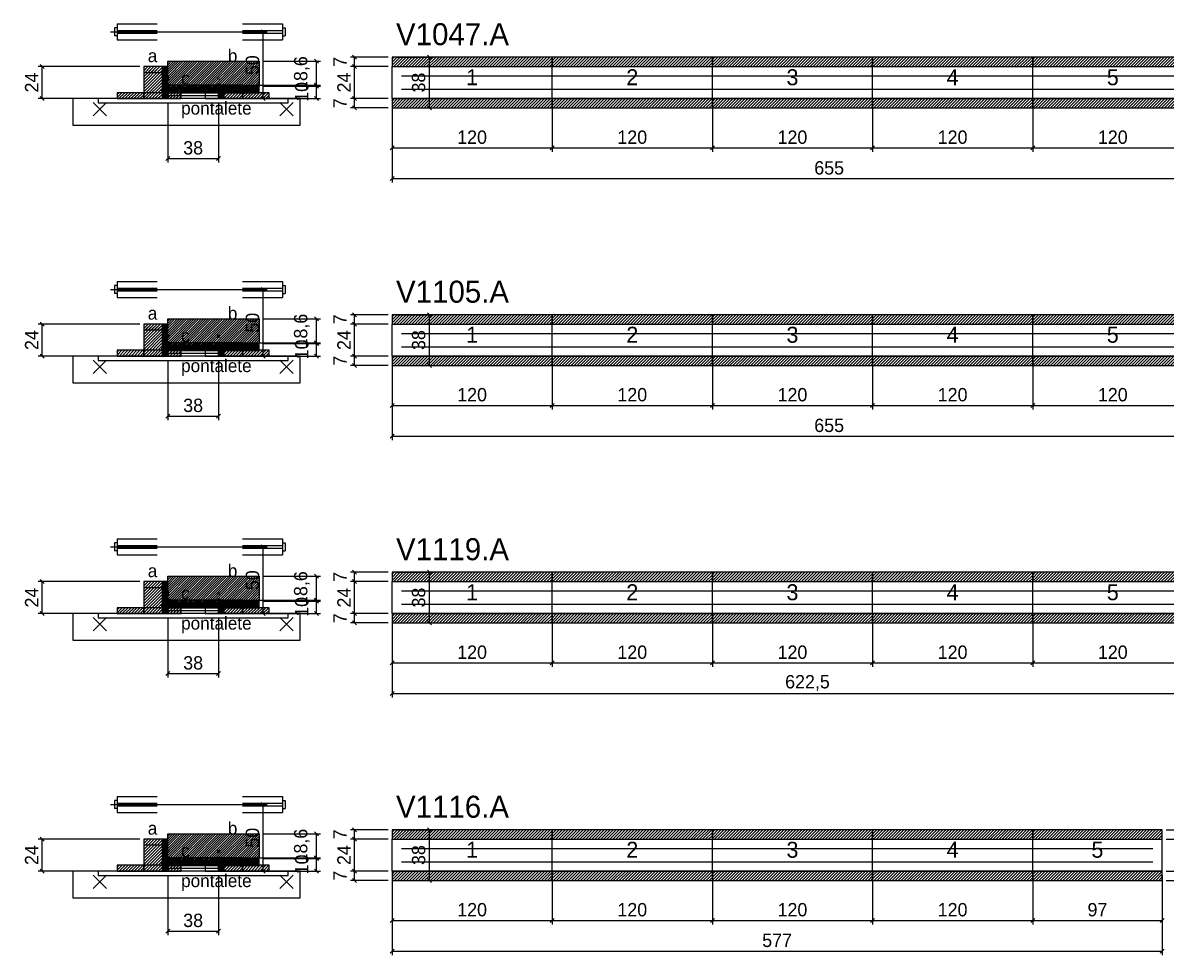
# Model space of a CAD drawing. Extents: x -10500 to 3070, y -11667 to 1250.
# Drawn here: x -69 to 788, y -7614 to -6915 of the extents above; entities that cross this region are included whole.
import ezdxf
from ezdxf.enums import TextEntityAlignment as Align

# ---------------------------------------------------------------- set-up
doc = ezdxf.new("R2010")
doc.units = 0
for name, color, linetype in [('5', 5, 'Continuous'), ('barrote', 126, 'Continuous'), ('CONCRETO', 251, 'Continuous'), ('COTA', 241, 'Continuous'), ('detalhes', 7, 'Continuous'), ('ESTRUTURACAO', 7, 'Continuous'), ('Hachura', 251, 'Continuous'), ('Madeira', 126, 'Continuous'), ('NOMENCLATURA', 7, 'Continuous'), ('Painéis', 200, 'Continuous'), ('presilha', 224, 'Continuous'), ('SARR_2.2x7', 40, 'Continuous'), ('SCO-___-LAJ', 224, 'Continuous'), ('TENSOR', 224, 'Continuous')]:
    doc.layers.add(name, color=color, linetype=linetype)
doc.dimstyles.new('PAINEL', dxfattribs={"dimtxt": 10, "dimasz": 3, "dimexe": 3, "dimexo": 3, "dimgap": 3, "dimtad": 1, "dimblk": 'OBLIQUE', "dimblk1": 'OBLIQUE', "dimcen": 2.5, "dimclrd": 4, "dimclre": 4, "dimclrt": 240, "dimazin": 3, "dimtfac": 1, "dimtmove": 0, "dimatfit": 3})

# ---------------------------------------------------------------- blocks, each defined once
blk = doc.blocks.new('PAR_ESQ')
for p, q in [((-1, -1), (1, 1)), ((-1, 1), (1, -1))]:
    blk.add_line(p, q)
blk = doc.blocks.new('PAR_FUNDO_ESQ')
for p, q in [((-1, -1), (1, 1)), ((-1, 1), (1, -1))]:
    blk.add_line(p, q)
blk = doc.blocks.new('PAR_FUNDO_DIR')
for p, q in [((-1, -1), (1, 1)), ((-1, 1), (1, -1))]:
    blk.add_line(p, q)
blk = doc.blocks.new('par_int_esq')
for p, q in [((-1, -1), (1, 1)), ((-1, 1), (1, -1))]:
    blk.add_line(p, q)
blk = doc.blocks.new('par_int_dir')
for p, q in [((-1, -1), (1, 1)), ((-1, 1), (1, -1))]:
    blk.add_line(p, q)
blk = doc.blocks.new('_OBLIQUE')
at = {"color": 0, "linetype": 'BYBLOCK'}
blk.add_line((-0.5, -0.5), (0.5, 0.5), dxfattribs=at)

msp = doc.modelspace()

# ---------------------------------------------------------------- hatches: boundary and pattern name
at = {"layer": 'COTA'}
h = msp.add_hatch(dxfattribs=at)
h.set_pattern_fill('ANSI31', scale=0.4)
h.paths.add_polyline_path([(40, -6964), (40, -6944), (108.5, -6944), (108.5, -6962.6), (78, -6962.6), (78, -6964)])
h = msp.add_hatch(dxfattribs=at)
h.set_pattern_fill('ANSI31', scale=0.5)
h.paths.add_polyline_path([(208, -6948), (328, -6948), (328, -6941), (208, -6941)])
h = msp.add_hatch(dxfattribs=at)
h.set_pattern_fill('ANSI31', scale=0.5)
h.paths.add_polyline_path([(328, -6948), (448, -6948), (448, -6941), (328, -6941)])
h = msp.add_hatch(dxfattribs=at)
h.set_pattern_fill('ANSI31', scale=0.5)
h.paths.add_polyline_path([(448, -6948), (568, -6948), (568, -6941), (448, -6941)])
h = msp.add_hatch(dxfattribs=at)
h.set_pattern_fill('ANSI31', scale=0.5)
h.paths.add_polyline_path([(568, -6948), (688, -6948), (688, -6941), (568, -6941)])
h = msp.add_hatch(dxfattribs=at)
h.set_pattern_fill('ANSI31', scale=0.5)
h.paths.add_polyline_path([(688, -6948), (808, -6948), (808, -6941), (688, -6941)])
h = msp.add_hatch(dxfattribs=at)
h.set_pattern_fill('ANSI31', scale=0.5)
h.paths.add_polyline_path([(208, -6979), (328, -6979), (328, -6972), (208, -6972)])
h = msp.add_hatch(dxfattribs=at)
h.set_pattern_fill('ANSI31', scale=0.5)
h.paths.add_polyline_path([(328, -6979), (448, -6979), (448, -6972), (328, -6972)])
h = msp.add_hatch(dxfattribs=at)
h.set_pattern_fill('ANSI31', scale=0.5)
h.paths.add_polyline_path([(448, -6979), (568, -6979), (568, -6972), (448, -6972)])
h = msp.add_hatch(dxfattribs=at)
h.set_pattern_fill('ANSI31', scale=0.5)
h.paths.add_polyline_path([(568, -6979), (688, -6979), (688, -6972), (568, -6972)])
h = msp.add_hatch(dxfattribs=at)
h.set_pattern_fill('ANSI31', scale=0.5)
h.paths.add_polyline_path([(688, -6979), (808, -6979), (808, -6972), (688, -6972)])
h = msp.add_hatch(dxfattribs=at)
h.set_pattern_fill('ANSI31', scale=0.5)
h.paths.add_polyline_path([(208, -7141), (328, -7141), (328, -7134), (208, -7134)])
h = msp.add_hatch(dxfattribs=at)
h.set_pattern_fill('ANSI31', scale=0.5)
h.paths.add_polyline_path([(328, -7141), (448, -7141), (448, -7134), (328, -7134)])
h = msp.add_hatch(dxfattribs=at)
h.set_pattern_fill('ANSI31', scale=0.5)
h.paths.add_polyline_path([(448, -7141), (568, -7141), (568, -7134), (448, -7134)])
h = msp.add_hatch(dxfattribs=at)
h.set_pattern_fill('ANSI31', scale=0.5)
h.paths.add_polyline_path([(568, -7141), (688, -7141), (688, -7134), (568, -7134)])
h = msp.add_hatch(dxfattribs=at)
h.set_pattern_fill('ANSI31', scale=0.5)
h.paths.add_polyline_path([(688, -7141), (808, -7141), (808, -7134), (688, -7134)])
h = msp.add_hatch(dxfattribs=at)
h.set_pattern_fill('ANSI31', scale=0.4)
h.paths.add_polyline_path([(40, -7157), (40, -7137), (108.5, -7137), (108.5, -7155.6), (78, -7155.6), (78, -7157)])
h = msp.add_hatch(dxfattribs=at)
h.set_pattern_fill('ANSI31', scale=0.5)
h.paths.add_polyline_path([(208, -7172), (328, -7172), (328, -7165), (208, -7165)])
h = msp.add_hatch(dxfattribs=at)
h.set_pattern_fill('ANSI31', scale=0.5)
h.paths.add_polyline_path([(328, -7172), (448, -7172), (448, -7165), (328, -7165)])
h = msp.add_hatch(dxfattribs=at)
h.set_pattern_fill('ANSI31', scale=0.5)
h.paths.add_polyline_path([(448, -7172), (568, -7172), (568, -7165), (448, -7165)])
h = msp.add_hatch(dxfattribs=at)
h.set_pattern_fill('ANSI31', scale=0.5)
h.paths.add_polyline_path([(568, -7172), (688, -7172), (688, -7165), (568, -7165)])
h = msp.add_hatch(dxfattribs=at)
h.set_pattern_fill('ANSI31', scale=0.5)
h.paths.add_polyline_path([(688, -7172), (808, -7172), (808, -7165), (688, -7165)])
h = msp.add_hatch(dxfattribs=at)
h.set_pattern_fill('ANSI31', scale=0.4)
h.paths.add_polyline_path([(40, -7350), (40, -7330), (108.5, -7330), (108.5, -7348.6), (78, -7348.6), (78, -7350)])
h = msp.add_hatch(dxfattribs=at)
h.set_pattern_fill('ANSI31', scale=0.5)
h.paths.add_polyline_path([(208, -7334), (328, -7334), (328, -7327), (208, -7327)])
h = msp.add_hatch(dxfattribs=at)
h.set_pattern_fill('ANSI31', scale=0.5)
h.paths.add_polyline_path([(328, -7334), (448, -7334), (448, -7327), (328, -7327)])
h = msp.add_hatch(dxfattribs=at)
h.set_pattern_fill('ANSI31', scale=0.5)
h.paths.add_polyline_path([(448, -7334), (568, -7334), (568, -7327), (448, -7327)])
h = msp.add_hatch(dxfattribs=at)
h.set_pattern_fill('ANSI31', scale=0.5)
h.paths.add_polyline_path([(568, -7334), (688, -7334), (688, -7327), (568, -7327)])
h = msp.add_hatch(dxfattribs=at)
h.set_pattern_fill('ANSI31', scale=0.5)
h.paths.add_polyline_path([(688, -7334), (808, -7334), (808, -7327), (688, -7327)])
h = msp.add_hatch(dxfattribs=at)
h.set_pattern_fill('ANSI31', scale=0.5)
h.paths.add_polyline_path([(208, -7365), (328, -7365), (328, -7358), (208, -7358)])
h = msp.add_hatch(dxfattribs=at)
h.set_pattern_fill('ANSI31', scale=0.5)
h.paths.add_polyline_path([(328, -7365), (448, -7365), (448, -7358), (328, -7358)])
h = msp.add_hatch(dxfattribs=at)
h.set_pattern_fill('ANSI31', scale=0.5)
h.paths.add_polyline_path([(448, -7365), (568, -7365), (568, -7358), (448, -7358)])
h = msp.add_hatch(dxfattribs=at)
h.set_pattern_fill('ANSI31', scale=0.5)
h.paths.add_polyline_path([(568, -7365), (688, -7365), (688, -7358), (568, -7358)])
h = msp.add_hatch(dxfattribs=at)
h.set_pattern_fill('ANSI31', scale=0.5)
h.paths.add_polyline_path([(688, -7365), (808, -7365), (808, -7358), (688, -7358)])
h = msp.add_hatch(dxfattribs=at)
h.set_pattern_fill('ANSI31', scale=0.5)
h.paths.add_polyline_path([(208, -7527), (328, -7527), (328, -7520), (208, -7520)])
h = msp.add_hatch(dxfattribs=at)
h.set_pattern_fill('ANSI31', scale=0.5)
h.paths.add_polyline_path([(328, -7527), (448, -7527), (448, -7520), (328, -7520)])
h = msp.add_hatch(dxfattribs=at)
h.set_pattern_fill('ANSI31', scale=0.5)
h.paths.add_polyline_path([(448, -7527), (568, -7527), (568, -7520), (448, -7520)])
h = msp.add_hatch(dxfattribs=at)
h.set_pattern_fill('ANSI31', scale=0.5)
h.paths.add_polyline_path([(568, -7527), (688, -7527), (688, -7520), (568, -7520)])
h = msp.add_hatch(dxfattribs=at)
h.set_pattern_fill('ANSI31', scale=0.5)
h.paths.add_polyline_path([(688, -7527), (785, -7527), (785, -7520), (688, -7520)])
h = msp.add_hatch(dxfattribs=at)
h.set_pattern_fill('ANSI31', scale=0.4)
h.paths.add_polyline_path([(40, -7543), (40, -7523), (108.5, -7523), (108.5, -7541.6), (78, -7541.6), (78, -7543)])
h = msp.add_hatch(dxfattribs=at)
h.set_pattern_fill('ANSI31', scale=0.5)
h.paths.add_polyline_path([(208, -7558), (328, -7558), (328, -7551), (208, -7551)])
h = msp.add_hatch(dxfattribs=at)
h.set_pattern_fill('ANSI31', scale=0.5)
h.paths.add_polyline_path([(328, -7558), (448, -7558), (448, -7551), (328, -7551)])
h = msp.add_hatch(dxfattribs=at)
h.set_pattern_fill('ANSI31', scale=0.5)
h.paths.add_polyline_path([(448, -7558), (568, -7558), (568, -7551), (448, -7551)])
h = msp.add_hatch(dxfattribs=at)
h.set_pattern_fill('ANSI31', scale=0.5)
h.paths.add_polyline_path([(568, -7558), (688, -7558), (688, -7551), (568, -7551)])
h = msp.add_hatch(dxfattribs=at)
h.set_pattern_fill('ANSI31', scale=0.5)
h.paths.add_polyline_path([(688, -7558), (785, -7558), (785, -7551), (688, -7551)])
at = {"layer": 'Hachura'}
h = msp.add_hatch(dxfattribs=at)
h.set_pattern_fill('ANSI31', scale=0.5)
h.paths.add_polyline_path([(22, -6972), (36, -6972), (36, -6948), (22, -6948)])
h = msp.add_hatch(dxfattribs=at)
h.set_pattern_fill('ANSI31', scale=0.5)
h.paths.add_polyline_path([(22, -6952.4), (36, -6952.4), (36, -6948), (22, -6948)])
h = msp.add_hatch(dxfattribs=at)
h.set_pattern_fill('SOLID')
h.paths.add_polyline_path([(36, -6972), (40, -6972), (40, -6948), (36, -6948)])
h = msp.add_hatch(dxfattribs=at)
h.set_pattern_fill('SOLID')
h.paths.add_polyline_path([(78, -6972), (82, -6972), (82, -6962), (78, -6962)])
h = msp.add_hatch(dxfattribs=at)
h.set_pattern_fill('SOLID')
h.paths.add_polyline_path([(78, -6962), (108.5, -6962), (108.5, -6968), (78, -6968)])
h = msp.add_hatch(dxfattribs=at)
h.set_pattern_fill('ANSI31', scale=0.5)
h.paths.add_polyline_path([(82, -6972), (96, -6972), (96, -6962), (82, -6962)])
h = msp.add_hatch(dxfattribs=at)
h.set_pattern_fill('ANSI31', scale=0.5)
h.paths.add_polyline_path([(82, -6966.4), (96, -6966.4), (96, -6962), (82, -6962)])
h = msp.add_hatch(dxfattribs=at)
h.set_pattern_fill('ANSI31', scale=0.5)
h.paths.add_polyline_path([(2, -6972), (22, -6972), (22, -6967.6), (2, -6967.6)])
h = msp.add_hatch(dxfattribs=at)
h.set_pattern_fill('SOLID')
h.paths.add_polyline_path([(40, -6967.6), (78, -6967.6), (78, -6964), (40, -6964)])
h = msp.add_hatch(dxfattribs=at)
h.set_pattern_fill('ANSI31', scale=0.5)
h.paths.add_polyline_path([(40, -6972), (50, -6972), (50, -6967.6), (40, -6967.6)])
h = msp.add_hatch(dxfattribs=at)
h.set_pattern_fill('ANSI31', scale=0.5)
h.paths.add_polyline_path([(96, -6972), (116, -6972), (116, -6967.6), (96, -6967.6)])
h = msp.add_hatch(dxfattribs=at)
h.set_pattern_fill('ANSI31', scale=0.5)
h.paths.add_polyline_path([(22, -7165), (36, -7165), (36, -7141), (22, -7141)])
h = msp.add_hatch(dxfattribs=at)
h.set_pattern_fill('ANSI31', scale=0.5)
h.paths.add_polyline_path([(22, -7145.4), (36, -7145.4), (36, -7141), (22, -7141)])
h = msp.add_hatch(dxfattribs=at)
h.set_pattern_fill('SOLID')
h.paths.add_polyline_path([(36, -7165), (40, -7165), (40, -7141), (36, -7141)])
h = msp.add_hatch(dxfattribs=at)
h.set_pattern_fill('SOLID')
h.paths.add_polyline_path([(40, -7160.6), (78, -7160.6), (78, -7157), (40, -7157)])
h = msp.add_hatch(dxfattribs=at)
h.set_pattern_fill('SOLID')
h.paths.add_polyline_path([(78, -7165), (82, -7165), (82, -7155), (78, -7155)])
h = msp.add_hatch(dxfattribs=at)
h.set_pattern_fill('SOLID')
h.paths.add_polyline_path([(78, -7155), (108.5, -7155), (108.5, -7161), (78, -7161)])
h = msp.add_hatch(dxfattribs=at)
h.set_pattern_fill('ANSI31', scale=0.5)
h.paths.add_polyline_path([(82, -7165), (96, -7165), (96, -7155), (82, -7155)])
h = msp.add_hatch(dxfattribs=at)
h.set_pattern_fill('ANSI31', scale=0.5)
h.paths.add_polyline_path([(82, -7159.4), (96, -7159.4), (96, -7155), (82, -7155)])
h = msp.add_hatch(dxfattribs=at)
h.set_pattern_fill('ANSI31', scale=0.5)
h.paths.add_polyline_path([(2, -7165), (22, -7165), (22, -7160.6), (2, -7160.6)])
h = msp.add_hatch(dxfattribs=at)
h.set_pattern_fill('ANSI31', scale=0.5)
h.paths.add_polyline_path([(40, -7165), (50, -7165), (50, -7160.6), (40, -7160.6)])
h = msp.add_hatch(dxfattribs=at)
h.set_pattern_fill('ANSI31', scale=0.5)
h.paths.add_polyline_path([(96, -7165), (116, -7165), (116, -7160.6), (96, -7160.6)])
h = msp.add_hatch(dxfattribs=at)
h.set_pattern_fill('ANSI31', scale=0.5)
h.paths.add_polyline_path([(22, -7358), (36, -7358), (36, -7334), (22, -7334)])
h = msp.add_hatch(dxfattribs=at)
h.set_pattern_fill('ANSI31', scale=0.5)
h.paths.add_polyline_path([(22, -7338.4), (36, -7338.4), (36, -7334), (22, -7334)])
h = msp.add_hatch(dxfattribs=at)
h.set_pattern_fill('SOLID')
h.paths.add_polyline_path([(36, -7358), (40, -7358), (40, -7334), (36, -7334)])
h = msp.add_hatch(dxfattribs=at)
h.set_pattern_fill('SOLID')
h.paths.add_polyline_path([(78, -7358), (82, -7358), (82, -7348), (78, -7348)])
h = msp.add_hatch(dxfattribs=at)
h.set_pattern_fill('SOLID')
h.paths.add_polyline_path([(78, -7348), (108.5, -7348), (108.5, -7354), (78, -7354)])
h = msp.add_hatch(dxfattribs=at)
h.set_pattern_fill('ANSI31', scale=0.5)
h.paths.add_polyline_path([(82, -7358), (96, -7358), (96, -7348), (82, -7348)])
h = msp.add_hatch(dxfattribs=at)
h.set_pattern_fill('ANSI31', scale=0.5)
h.paths.add_polyline_path([(82, -7352.4), (96, -7352.4), (96, -7348), (82, -7348)])
h = msp.add_hatch(dxfattribs=at)
h.set_pattern_fill('ANSI31', scale=0.5)
h.paths.add_polyline_path([(2, -7358), (22, -7358), (22, -7353.6), (2, -7353.6)])
h = msp.add_hatch(dxfattribs=at)
h.set_pattern_fill('SOLID')
h.paths.add_polyline_path([(40, -7353.6), (78, -7353.6), (78, -7350), (40, -7350)])
h = msp.add_hatch(dxfattribs=at)
h.set_pattern_fill('ANSI31', scale=0.5)
h.paths.add_polyline_path([(40, -7358), (50, -7358), (50, -7353.6), (40, -7353.6)])
h = msp.add_hatch(dxfattribs=at)
h.set_pattern_fill('ANSI31', scale=0.5)
h.paths.add_polyline_path([(96, -7358), (116, -7358), (116, -7353.6), (96, -7353.6)])
h = msp.add_hatch(dxfattribs=at)
h.set_pattern_fill('ANSI31', scale=0.5)
h.paths.add_polyline_path([(22, -7551), (36, -7551), (36, -7527), (22, -7527)])
h = msp.add_hatch(dxfattribs=at)
h.set_pattern_fill('ANSI31', scale=0.5)
h.paths.add_polyline_path([(22, -7531.4), (36, -7531.4), (36, -7527), (22, -7527)])
h = msp.add_hatch(dxfattribs=at)
h.set_pattern_fill('SOLID')
h.paths.add_polyline_path([(36, -7551), (40, -7551), (40, -7527), (36, -7527)])
h = msp.add_hatch(dxfattribs=at)
h.set_pattern_fill('SOLID')
h.paths.add_polyline_path([(40, -7546.6), (78, -7546.6), (78, -7543), (40, -7543)])
h = msp.add_hatch(dxfattribs=at)
h.set_pattern_fill('SOLID')
h.paths.add_polyline_path([(78, -7551), (82, -7551), (82, -7541), (78, -7541)])
h = msp.add_hatch(dxfattribs=at)
h.set_pattern_fill('SOLID')
h.paths.add_polyline_path([(78, -7541), (108.5, -7541), (108.5, -7547), (78, -7547)])
h = msp.add_hatch(dxfattribs=at)
h.set_pattern_fill('ANSI31', scale=0.5)
h.paths.add_polyline_path([(82, -7551), (96, -7551), (96, -7541), (82, -7541)])
h = msp.add_hatch(dxfattribs=at)
h.set_pattern_fill('ANSI31', scale=0.5)
h.paths.add_polyline_path([(82, -7545.4), (96, -7545.4), (96, -7541), (82, -7541)])
h = msp.add_hatch(dxfattribs=at)
h.set_pattern_fill('ANSI31', scale=0.5)
h.paths.add_polyline_path([(2, -7551), (22, -7551), (22, -7546.6), (2, -7546.6)])
h = msp.add_hatch(dxfattribs=at)
h.set_pattern_fill('ANSI31', scale=0.5)
h.paths.add_polyline_path([(40, -7551), (50, -7551), (50, -7546.6), (40, -7546.6)])
h = msp.add_hatch(dxfattribs=at)
h.set_pattern_fill('ANSI31', scale=0.5)
h.paths.add_polyline_path([(96, -7551), (116, -7551), (116, -7546.6), (96, -7546.6)])
at = {"layer": 'HACHURACONCRETO'}
h = msp.add_hatch(dxfattribs=at)
h.set_pattern_fill('ANSI31', scale=0.3)
h.paths.add_polyline_path([(40, -6967.6), (78, -6967.6), (78, -6962), (40, -6962)])
h = msp.add_hatch(dxfattribs=at)
h.set_pattern_fill('ANSI31', scale=0.3)
h.paths.add_polyline_path([(40, -7160.6), (78, -7160.6), (78, -7155), (40, -7155)])
h = msp.add_hatch(dxfattribs=at)
h.set_pattern_fill('ANSI31', scale=0.3)
h.paths.add_polyline_path([(40, -7353.6), (78, -7353.6), (78, -7348), (40, -7348)])
h = msp.add_hatch(dxfattribs=at)
h.set_pattern_fill('ANSI31', scale=0.3)
h.paths.add_polyline_path([(40, -7546.6), (78, -7546.6), (78, -7541), (40, -7541)])

# ---------------------------------------------------------------- linework, layer by layer
for p, q in [((0, -6919), (0, -6925)), ((2, -6919), (0, -6919)), ((2, -6916), (32, -6916)), ((2, -6916), (2, -6928)), ((96, -6916), (126, -6916)), ((126, -6916), (126, -6928)), ((126, -6919), (128, -6919)), ((128, -6919), (128, -6925)), ((2, -6925), (0, -6925)), ((2, -6921), (32, -6921)), ((2, -6923), (32, -6923)), ((2, -6928), (32, -6928)), ((96, -6921), (126, -6921)), ((96, -6923), (126, -6923)), ((96, -6928), (126, -6928)), ((126, -6925), (128, -6925)), ((2, -7109), (32, -7109)), ((2, -7109), (2, -7121)), ((96, -7109), (126, -7109)), ((126, -7109), (126, -7121)), ((0, -7112), (0, -7118)), ((2, -7112), (0, -7112)), ((2, -7114), (32, -7114)), ((2, -7116), (32, -7116)), ((96, -7114), (126, -7114)), ((96, -7116), (126, -7116)), ((126, -7112), (128, -7112)), ((128, -7112), (128, -7118)), ((2, -7118), (0, -7118)), ((2, -7121), (32, -7121)), ((96, -7121), (126, -7121)), ((126, -7118), (128, -7118)), ((0, -7305), (0, -7311)), ((2, -7305), (0, -7305)), ((2, -7302), (32, -7302)), ((2, -7302), (2, -7314)), ((96, -7302), (126, -7302)), ((126, -7302), (126, -7314)), ((126, -7305), (128, -7305)), ((128, -7305), (128, -7311)), ((2, -7311), (0, -7311)), ((2, -7307), (32, -7307)), ((2, -7309), (32, -7309)), ((2, -7314), (32, -7314)), ((96, -7307), (126, -7307)), ((96, -7309), (126, -7309)), ((96, -7314), (126, -7314)), ((126, -7311), (128, -7311)), ((0, -7498), (0, -7504)), ((2, -7498), (0, -7498)), ((2, -7495), (32, -7495)), ((2, -7495), (2, -7507)), ((2, -7500), (32, -7500)), ((2, -7502), (32, -7502)), ((96, -7495), (126, -7495)), ((96, -7500), (126, -7500)), ((96, -7502), (126, -7502)), ((126, -7495), (126, -7507)), ((126, -7498), (128, -7498)), ((128, -7498), (128, -7504)), ((2, -7504), (0, -7504)), ((2, -7507), (32, -7507)), ((96, -7507), (126, -7507)), ((126, -7504), (128, -7504))]:
    msp.add_line(p, q)
at = {"layer": 'BARRA_ANCORAGEM'}
for p, q in [((40, -6964.3), (78, -6964.3)), ((40, -6966.3), (40, -6964.3)), ((40, -6966.3), (78, -6966.3)), ((40, -6967.7), (78, -6967.7)), ((40, -6969.7), (40, -6967.7)), ((40, -6969.7), (78, -6969.7)), ((78, -6966.3), (78, -6964.3)), ((78, -6969.7), (78, -6967.7)), ((40, -7157.3), (78, -7157.3)), ((40, -7159.3), (40, -7157.3)), ((40, -7159.3), (78, -7159.3)), ((78, -7159.3), (78, -7157.3)), ((40, -7160.7), (78, -7160.7)), ((40, -7162.7), (40, -7160.7)), ((40, -7162.7), (78, -7162.7)), ((78, -7162.7), (78, -7160.7)), ((40, -7350.3), (78, -7350.3)), ((40, -7352.3), (40, -7350.3)), ((40, -7352.3), (78, -7352.3)), ((40, -7353.7), (78, -7353.7)), ((40, -7355.7), (40, -7353.7)), ((40, -7355.7), (78, -7355.7)), ((78, -7352.3), (78, -7350.3)), ((78, -7355.7), (78, -7353.7)), ((40, -7543.3), (78, -7543.3)), ((40, -7545.3), (40, -7543.3)), ((40, -7545.3), (78, -7545.3)), ((78, -7545.3), (78, -7543.3)), ((40, -7546.7), (78, -7546.7)), ((40, -7548.7), (40, -7546.7)), ((40, -7548.7), (78, -7548.7)), ((78, -7548.7), (78, -7546.7))]:
    msp.add_line(p, q, dxfattribs=at)
at = {"layer": 'barrote'}
for points in [[(-31.25, -6992), (139.25, -6992), (139.25, -6972), (-31.25, -6972)], [(-31.25, -7185), (139.25, -7185), (139.25, -7165), (-31.25, -7165)], [(-31.25, -7378), (139.25, -7378), (139.25, -7358), (-31.25, -7358)], [(-31.25, -7571), (139.25, -7571), (139.25, -7551), (-31.25, -7551)]]:
    msp.add_lwpolyline(points, close=True, dxfattribs=at)
at = {"layer": 'CONCRETO'}
for points in [[(40, -6964), (40, -6944), (108.5, -6944), (108.5, -6962.6), (78, -6962.6), (78, -6964)], [(40, -7157), (40, -7137), (108.5, -7137), (108.5, -7155.6), (78, -7155.6), (78, -7157)], [(40, -7350), (40, -7330), (108.5, -7330), (108.5, -7348.6), (78, -7348.6), (78, -7350)], [(40, -7543), (40, -7523), (108.5, -7523), (108.5, -7541.6), (78, -7541.6), (78, -7543)]]:
    msp.add_lwpolyline(points, close=True, dxfattribs=at)
at = {"layer": 'HACHURACONCRETO'}
for points in [[(40, -6967.6), (78, -6967.6), (78, -6962), (40, -6962)], [(40, -7160.6), (78, -7160.6), (78, -7155), (40, -7155)], [(40, -7353.6), (78, -7353.6), (78, -7348), (40, -7348)], [(40, -7546.6), (78, -7546.6), (78, -7541), (40, -7541)]]:
    msp.add_lwpolyline(points, close=True, dxfattribs=at)
at = {"layer": 'Madeira'}
for points in [[(22, -6972), (36, -6972), (36, -6948), (22, -6948)], [(22, -6952.4), (36, -6952.4), (36, -6948), (22, -6948)], [(82, -6972), (96, -6972), (96, -6962), (82, -6962)], [(82, -6966.4), (96, -6966.4), (96, -6962), (82, -6962)], [(2, -6972), (22, -6972), (22, -6967.6), (2, -6967.6)], [(22, -6972), (36, -6972), (36, -6967.6), (22, -6967.6)], [(40, -6972), (50, -6972), (50, -6967.6), (40, -6967.6)], [(68, -6972), (78, -6972), (78, -6967.6), (68, -6967.6)], [(96, -6972), (116, -6972), (116, -6967.6), (96, -6967.6)], [(22, -7165), (36, -7165), (36, -7141), (22, -7141)], [(22, -7145.4), (36, -7145.4), (36, -7141), (22, -7141)], [(82, -7165), (96, -7165), (96, -7155), (82, -7155)], [(82, -7159.4), (96, -7159.4), (96, -7155), (82, -7155)], [(2, -7165), (22, -7165), (22, -7160.6), (2, -7160.6)], [(22, -7165), (36, -7165), (36, -7160.6), (22, -7160.6)], [(40, -7165), (50, -7165), (50, -7160.6), (40, -7160.6)], [(68, -7165), (78, -7165), (78, -7160.6), (68, -7160.6)], [(96, -7165), (116, -7165), (116, -7160.6), (96, -7160.6)], [(22, -7358), (36, -7358), (36, -7334), (22, -7334)], [(22, -7338.4), (36, -7338.4), (36, -7334), (22, -7334)], [(82, -7358), (96, -7358), (96, -7348), (82, -7348)], [(82, -7352.4), (96, -7352.4), (96, -7348), (82, -7348)], [(2, -7358), (22, -7358), (22, -7353.6), (2, -7353.6)], [(22, -7358), (36, -7358), (36, -7353.6), (22, -7353.6)], [(40, -7358), (50, -7358), (50, -7353.6), (40, -7353.6)], [(68, -7358), (78, -7358), (78, -7353.6), (68, -7353.6)], [(96, -7358), (116, -7358), (116, -7353.6), (96, -7353.6)], [(22, -7551), (36, -7551), (36, -7527), (22, -7527)], [(22, -7531.4), (36, -7531.4), (36, -7527), (22, -7527)], [(82, -7551), (96, -7551), (96, -7541), (82, -7541)], [(82, -7545.4), (96, -7545.4), (96, -7541), (82, -7541)], [(2, -7551), (22, -7551), (22, -7546.6), (2, -7546.6)], [(22, -7551), (36, -7551), (36, -7546.6), (22, -7546.6)], [(40, -7551), (50, -7551), (50, -7546.6), (40, -7546.6)], [(68, -7551), (78, -7551), (78, -7546.6), (68, -7546.6)], [(96, -7551), (116, -7551), (116, -7546.6), (96, -7546.6)]]:
    msp.add_lwpolyline(points, close=True, dxfattribs=at)
at = {"layer": 'Painéis'}
for p, q in [((208, -6948), (328, -6948)), ((208, -6972), (208, -6948)), ((328, -6972), (328, -6948)), ((328, -6972), (328, -6948)), ((328, -6948), (448, -6948)), ((328, -6972), (328, -6948)), ((448, -6972), (448, -6948)), ((448, -6972), (448, -6948)), ((448, -6948), (568, -6948)), ((448, -6972), (448, -6948)), ((568, -6972), (568, -6948)), ((568, -6972), (568, -6948)), ((568, -6948), (688, -6948)), ((568, -6972), (568, -6948)), ((688, -6972), (688, -6948)), ((688, -6972), (688, -6948)), ((688, -6948), (808, -6948)), ((688, -6972), (688, -6948)), ((208, -6972), (328, -6972)), ((328, -6972), (448, -6972)), ((448, -6972), (568, -6972)), ((568, -6972), (688, -6972)), ((688, -6972), (808, -6972)), ((208, -7141), (328, -7141)), ((208, -7165), (208, -7141)), ((328, -7165), (328, -7141)), ((328, -7165), (328, -7141)), ((328, -7141), (448, -7141)), ((328, -7165), (328, -7141)), ((448, -7165), (448, -7141)), ((448, -7165), (448, -7141)), ((448, -7141), (568, -7141)), ((448, -7165), (448, -7141)), ((568, -7165), (568, -7141)), ((568, -7165), (568, -7141)), ((568, -7141), (688, -7141)), ((568, -7165), (568, -7141)), ((688, -7165), (688, -7141)), ((688, -7165), (688, -7141)), ((688, -7141), (808, -7141)), ((688, -7165), (688, -7141)), ((208, -7165), (328, -7165)), ((328, -7165), (448, -7165)), ((448, -7165), (568, -7165)), ((568, -7165), (688, -7165)), ((688, -7165), (808, -7165)), ((208, -7334), (328, -7334)), ((208, -7358), (208, -7334)), ((328, -7358), (328, -7334)), ((328, -7358), (328, -7334)), ((328, -7334), (448, -7334)), ((328, -7358), (328, -7334)), ((448, -7358), (448, -7334)), ((448, -7358), (448, -7334)), ((448, -7334), (568, -7334)), ((448, -7358), (448, -7334)), ((568, -7358), (568, -7334)), ((568, -7358), (568, -7334)), ((568, -7334), (688, -7334)), ((568, -7358), (568, -7334)), ((688, -7358), (688, -7334)), ((688, -7358), (688, -7334)), ((688, -7334), (808, -7334)), ((688, -7358), (688, -7334)), ((208, -7358), (328, -7358)), ((328, -7358), (448, -7358)), ((448, -7358), (568, -7358)), ((568, -7358), (688, -7358)), ((688, -7358), (808, -7358)), ((208, -7527), (328, -7527)), ((208, -7551), (208, -7527)), ((328, -7551), (328, -7527)), ((328, -7551), (328, -7527)), ((328, -7527), (448, -7527)), ((328, -7551), (328, -7527)), ((448, -7551), (448, -7527)), ((448, -7551), (448, -7527)), ((448, -7527), (568, -7527)), ((448, -7551), (448, -7527)), ((568, -7551), (568, -7527)), ((568, -7551), (568, -7527)), ((568, -7527), (688, -7527)), ((568, -7551), (568, -7527)), ((688, -7551), (688, -7527)), ((688, -7551), (688, -7527)), ((688, -7527), (785, -7527)), ((688, -7551), (688, -7527)), ((785, -7551), (785, -7527)), ((208, -7551), (328, -7551)), ((328, -7551), (448, -7551)), ((448, -7551), (568, -7551)), ((568, -7551), (688, -7551)), ((688, -7551), (785, -7551))]:
    msp.add_line(p, q, dxfattribs=at)
for points in [[(36, -6972), (40, -6972), (40, -6948), (36, -6948)], [(78, -6972), (82, -6972), (82, -6962), (78, -6962)], [(78, -6962), (108.5, -6962), (108.5, -6962.6), (78, -6962.6)], [(40, -6967.6), (78, -6967.6), (78, -6964), (40, -6964)], [(36, -7165), (40, -7165), (40, -7141), (36, -7141)], [(40, -7160.6), (78, -7160.6), (78, -7157), (40, -7157)], [(78, -7165), (82, -7165), (82, -7155), (78, -7155)], [(78, -7155), (108.5, -7155), (108.5, -7155.6), (78, -7155.6)], [(36, -7358), (40, -7358), (40, -7334), (36, -7334)], [(78, -7358), (82, -7358), (82, -7348), (78, -7348)], [(78, -7348), (108.5, -7348), (108.5, -7348.6), (78, -7348.6)], [(40, -7353.6), (78, -7353.6), (78, -7350), (40, -7350)], [(36, -7551), (40, -7551), (40, -7527), (36, -7527)], [(40, -7546.6), (78, -7546.6), (78, -7543), (40, -7543)], [(78, -7551), (82, -7551), (82, -7541), (78, -7541)], [(78, -7541), (108.5, -7541), (108.5, -7541.6), (78, -7541.6)]]:
    msp.add_lwpolyline(points, close=True, dxfattribs=at)
at = {"layer": 'presilha'}
for p, q in [((-16, -6985), (-6, -6975)), ((-16, -6975), (-6, -6985)), ((124, -6985), (134, -6975)), ((124, -6975), (134, -6985)), ((-16, -7178), (-6, -7168)), ((-16, -7168), (-6, -7178)), ((124, -7178), (134, -7168)), ((124, -7168), (134, -7178)), ((-16, -7371), (-6, -7361)), ((-16, -7361), (-6, -7371)), ((124, -7371), (134, -7361)), ((124, -7361), (134, -7371)), ((-16, -7564), (-6, -7554)), ((-16, -7554), (-6, -7564)), ((124, -7564), (134, -7554)), ((124, -7554), (134, -7564))]:
    msp.add_line(p, q, dxfattribs=at)
at = {"layer": 'SARR_2.2x7'}
for points in [[(215, -6955), (328, -6955)], [(215, -6955), (328, -6955)], [(328, -6955), (448, -6955)], [(328, -6955), (448, -6955)], [(448, -6955), (568, -6955)], [(448, -6955), (568, -6955)], [(568, -6955), (688, -6955)], [(568, -6955), (688, -6955)], [(688, -6955), (808, -6955)], [(688, -6955), (808, -6955)], [(215, -6965), (328, -6965)], [(215, -6965), (328, -6965)], [(328, -6965), (448, -6965)], [(328, -6965), (448, -6965)], [(448, -6965), (568, -6965)], [(448, -6965), (568, -6965)], [(568, -6965), (688, -6965)], [(568, -6965), (688, -6965)], [(688, -6965), (808, -6965)], [(688, -6965), (808, -6965)], [(215, -7148), (328, -7148)], [(215, -7148), (328, -7148)], [(328, -7148), (448, -7148)], [(328, -7148), (448, -7148)], [(448, -7148), (568, -7148)], [(448, -7148), (568, -7148)], [(568, -7148), (688, -7148)], [(568, -7148), (688, -7148)], [(688, -7148), (808, -7148)], [(688, -7148), (808, -7148)], [(215, -7158), (328, -7158)], [(215, -7158), (328, -7158)], [(328, -7158), (448, -7158)], [(328, -7158), (448, -7158)], [(448, -7158), (568, -7158)], [(448, -7158), (568, -7158)], [(568, -7158), (688, -7158)], [(568, -7158), (688, -7158)], [(688, -7158), (808, -7158)], [(688, -7158), (808, -7158)], [(215, -7341), (328, -7341)], [(215, -7341), (328, -7341)], [(328, -7341), (448, -7341)], [(328, -7341), (448, -7341)], [(448, -7341), (568, -7341)], [(448, -7341), (568, -7341)], [(568, -7341), (688, -7341)], [(568, -7341), (688, -7341)], [(688, -7341), (808, -7341)], [(688, -7341), (808, -7341)], [(215, -7351), (328, -7351)], [(215, -7351), (328, -7351)], [(328, -7351), (448, -7351)], [(328, -7351), (448, -7351)], [(448, -7351), (568, -7351)], [(448, -7351), (568, -7351)], [(568, -7351), (688, -7351)], [(568, -7351), (688, -7351)], [(688, -7351), (808, -7351)], [(688, -7351), (808, -7351)], [(215, -7534), (328, -7534)], [(215, -7534), (328, -7534)], [(328, -7534), (448, -7534)], [(328, -7534), (448, -7534)], [(448, -7534), (568, -7534)], [(448, -7534), (568, -7534)], [(568, -7534), (688, -7534)], [(568, -7534), (688, -7534)], [(688, -7534), (778, -7534)], [(688, -7534), (778, -7534)], [(215, -7544), (328, -7544)], [(215, -7544), (328, -7544)], [(328, -7544), (448, -7544)], [(328, -7544), (448, -7544)], [(448, -7544), (568, -7544)], [(448, -7544), (568, -7544)], [(568, -7544), (688, -7544)], [(568, -7544), (688, -7544)], [(688, -7544), (778, -7544)], [(688, -7544), (778, -7544)]]:
    msp.add_lwpolyline(points, dxfattribs=at)
at = {"layer": 'SARRAFO_2_2X7'}
for p, q in [((36, -6957.2), (36, -6952.8)), ((36, -6952.8), (40, -6952.8)), ((40, -6957.2), (40, -6952.8)), ((36, -6957.2), (40, -6957.2)), ((36, -6967.2), (36, -6962.8)), ((36, -6962.8), (40, -6962.8)), ((40, -6967.2), (40, -6962.8)), ((36, -6967.2), (40, -6967.2)), ((78, -6969.2), (78, -6964.8)), ((78, -6964.8), (82, -6964.8)), ((78, -6969.2), (82, -6969.2)), ((82, -6969.2), (82, -6964.8)), ((36, -7150.2), (36, -7145.8)), ((36, -7145.8), (40, -7145.8)), ((36, -7150.2), (40, -7150.2)), ((40, -7150.2), (40, -7145.8)), ((36, -7160.2), (36, -7155.8)), ((36, -7155.8), (40, -7155.8)), ((36, -7160.2), (40, -7160.2)), ((40, -7160.2), (40, -7155.8)), ((78, -7162.2), (78, -7157.8)), ((78, -7157.8), (82, -7157.8)), ((82, -7162.2), (82, -7157.8)), ((78, -7162.2), (82, -7162.2)), ((36, -7343.2), (36, -7338.8)), ((36, -7338.8), (40, -7338.8)), ((40, -7343.2), (40, -7338.8)), ((36, -7343.2), (40, -7343.2)), ((36, -7353.2), (36, -7348.8)), ((36, -7348.8), (40, -7348.8)), ((40, -7353.2), (40, -7348.8)), ((36, -7353.2), (40, -7353.2)), ((78, -7355.2), (78, -7350.8)), ((78, -7350.8), (82, -7350.8)), ((78, -7355.2), (82, -7355.2)), ((82, -7355.2), (82, -7350.8)), ((36, -7536.2), (36, -7531.8)), ((36, -7531.8), (40, -7531.8)), ((36, -7536.2), (40, -7536.2)), ((40, -7536.2), (40, -7531.8)), ((36, -7546.2), (36, -7541.8)), ((36, -7541.8), (40, -7541.8)), ((40, -7546.2), (40, -7541.8)), ((78, -7548.2), (78, -7543.8)), ((78, -7543.8), (82, -7543.8)), ((82, -7548.2), (82, -7543.8)), ((36, -7546.2), (40, -7546.2)), ((78, -7548.2), (82, -7548.2))]:
    msp.add_line(p, q, dxfattribs=at)
at = {"layer": 'SCO-___-LAJ'}
for points in [[(208, -6948), (328, -6948), (328, -6941), (208, -6941)], [(328, -6948), (448, -6948), (448, -6941), (328, -6941)], [(448, -6948), (568, -6948), (568, -6941), (448, -6941)], [(568, -6948), (688, -6948), (688, -6941), (568, -6941)], [(688, -6948), (808, -6948), (808, -6941), (688, -6941)], [(-12.25, -6975.2), (130.25, -6975.2), (130.25, -6972), (-12.25, -6972)], [(208, -6979), (328, -6979), (328, -6972), (208, -6972)], [(328, -6979), (448, -6979), (448, -6972), (328, -6972)], [(448, -6979), (568, -6979), (568, -6972), (448, -6972)], [(568, -6979), (688, -6979), (688, -6972), (568, -6972)], [(688, -6979), (808, -6979), (808, -6972), (688, -6972)], [(208, -7141), (328, -7141), (328, -7134), (208, -7134)], [(328, -7141), (448, -7141), (448, -7134), (328, -7134)], [(448, -7141), (568, -7141), (568, -7134), (448, -7134)], [(568, -7141), (688, -7141), (688, -7134), (568, -7134)], [(688, -7141), (808, -7141), (808, -7134), (688, -7134)], [(-12.25, -7168.2), (130.25, -7168.2), (130.25, -7165), (-12.25, -7165)], [(208, -7172), (328, -7172), (328, -7165), (208, -7165)], [(328, -7172), (448, -7172), (448, -7165), (328, -7165)], [(448, -7172), (568, -7172), (568, -7165), (448, -7165)], [(568, -7172), (688, -7172), (688, -7165), (568, -7165)], [(688, -7172), (808, -7172), (808, -7165), (688, -7165)], [(208, -7334), (328, -7334), (328, -7327), (208, -7327)], [(328, -7334), (448, -7334), (448, -7327), (328, -7327)], [(448, -7334), (568, -7334), (568, -7327), (448, -7327)], [(568, -7334), (688, -7334), (688, -7327), (568, -7327)], [(688, -7334), (808, -7334), (808, -7327), (688, -7327)], [(-12.25, -7361.2), (130.25, -7361.2), (130.25, -7358), (-12.25, -7358)], [(208, -7365), (328, -7365), (328, -7358), (208, -7358)], [(328, -7365), (448, -7365), (448, -7358), (328, -7358)], [(448, -7365), (568, -7365), (568, -7358), (448, -7358)], [(568, -7365), (688, -7365), (688, -7358), (568, -7358)], [(688, -7365), (808, -7365), (808, -7358), (688, -7358)], [(208, -7527), (328, -7527), (328, -7520), (208, -7520)], [(328, -7527), (448, -7527), (448, -7520), (328, -7520)], [(448, -7527), (568, -7527), (568, -7520), (448, -7520)], [(568, -7527), (688, -7527), (688, -7520), (568, -7520)], [(688, -7527), (785, -7527), (785, -7520), (688, -7520)], [(-12.25, -7554.2), (130.25, -7554.2), (130.25, -7551), (-12.25, -7551)], [(208, -7558), (328, -7558), (328, -7551), (208, -7551)], [(328, -7558), (448, -7558), (448, -7551), (328, -7551)], [(448, -7558), (568, -7558), (568, -7551), (448, -7551)], [(568, -7558), (688, -7558), (688, -7551), (568, -7551)], [(688, -7558), (785, -7558), (785, -7551), (688, -7551)]]:
    msp.add_lwpolyline(points, close=True, dxfattribs=at)
at = {"layer": 'TENSOR'}
for p, q in [((-3, -6922), (106.5, -6922)), ((-3, -7115), (106.5, -7115)), ((-3, -7308), (106.5, -7308)), ((-3, -7501), (106.5, -7501))]:
    msp.add_line(p, q, dxfattribs=at)

# ---------------------------------------------------------------- block references
at = {"layer": 'Painéis'}
for name, p in [('par_int_esq', (40, -6957)), ('PAR_FUNDO_ESQ', (40, -6962)), ('par_int_dir', (78, -6957)), ('PAR_FUNDO_DIR', (78, -6962)), ('PAR_ESQ', (36, -6967)), ('par_int_esq', (40, -7150)), ('par_int_dir', (78, -7150)), ('PAR_ESQ', (36, -7160)), ('PAR_FUNDO_ESQ', (40, -7155)), ('PAR_FUNDO_DIR', (78, -7155)), ('par_int_esq', (40, -7343)), ('PAR_FUNDO_ESQ', (40, -7348)), ('par_int_dir', (78, -7343)), ('PAR_FUNDO_DIR', (78, -7348)), ('PAR_ESQ', (36, -7353)), ('par_int_esq', (40, -7536)), ('par_int_dir', (78, -7536)), ('PAR_ESQ', (36, -7546)), ('PAR_FUNDO_ESQ', (40, -7541)), ('PAR_FUNDO_DIR', (78, -7541))]:
    msp.add_blockref(name, p, dxfattribs=at)

# ---------------------------------------------------------------- texts
at = {"layer": '5'}
for s, p in [('1', (268, -6956)), ('2', (388, -6956)), ('3', (508, -6956)), ('4', (628, -6956)), ('5', (748, -6956)), ('1', (268, -7149)), ('2', (388, -7149)), ('3', (508, -7149)), ('4', (628, -7149)), ('5', (748, -7149)), ('1', (268, -7342)), ('2', (388, -7342)), ('3', (508, -7342)), ('4', (628, -7342)), ('5', (748, -7342)), ('2', (388, -7535)), ('3', (508, -7535)), ('1', (268, -7535)), ('4', (628, -7535)), ('5', (736.5, -7535))]:
    msp.add_text(s, height=12, dxfattribs=at).set_placement(p, align=Align.MIDDLE_CENTER)
at = {"layer": 'detalhes'}
for s, p in [('a', (25, -6944.7)), ('b', (85, -6944.7)), ('c', (50, -6961.5)), ('a', (25, -7137.7)), ('b', (85, -7137.7)), ('c', (50, -7154.5)), ('a', (25, -7330.7)), ('b', (85, -7330.7)), ('c', (50, -7347.5)), ('a', (25, -7523.7)), ('b', (85, -7523.7)), ('c', (50, -7540.5))]:
    msp.add_text(s, height=9.6, dxfattribs=at).set_placement(p)
at = {"layer": 'ESTRUTURACAO'}
for p in [(50, -6984), (50, -7177), (50, -7370), (50, -7563)]:
    msp.add_text('pontalete', height=9.6, dxfattribs=at).set_placement(p)
at = {"layer": 'NOMENCLATURA'}
for s, p in [('V1047.A', (211, -6932)), ('V1105.A', (211, -7125)), ('V1119.A', (211, -7318)), ('V1116.A', (211, -7511))]:
    msp.add_text(s, height=16.5, dxfattribs=at).set_placement(p)

# ---------------------------------------------------------------- dimensions: what is measured, and where the dimension line sits
at = {"layer": 'COTA'}
for base, p1, p2 in [((111.5, -6972), (96, -6972), (96, -6922)), ((151.5, -6962.6), (108.5, -6962.6), (108.5, -6944)), ((180, -6948), (208, -6948), (208, -6941)), ((236, -6979), (208, -6979), (208, -6941)), ((-54, -6972), (2, -6972), (22, -6948)), ((180, -6972), (208, -6972), (208, -6948)), ((151.5, -6972), (96, -6972), (96, -6962)), ((180, -6979), (208, -6979), (208, -6972)), ((111.5, -7165), (96, -7165), (96, -7115)), ((151.5, -7155.6), (108.5, -7155.6), (108.5, -7137)), ((180, -7141), (208, -7141), (208, -7134)), ((236, -7172), (208, -7172), (208, -7134)), ((-54, -7165), (2, -7165), (22, -7141)), ((180, -7165), (208, -7165), (208, -7141)), ((151.5, -7165), (96, -7165), (96, -7155)), ((180, -7172), (208, -7172), (208, -7165)), ((111.5, -7358), (96, -7358), (96, -7308)), ((151.5, -7348.6), (108.5, -7348.6), (108.5, -7330)), ((180, -7334), (208, -7334), (208, -7327)), ((236, -7365), (208, -7365), (208, -7327)), ((-54, -7358), (2, -7358), (22, -7334)), ((180, -7358), (208, -7358), (208, -7334)), ((151.5, -7358), (96, -7358), (96, -7348)), ((180, -7365), (208, -7365), (208, -7358)), ((111.5, -7551), (96, -7551), (96, -7501)), ((151.5, -7541.6), (108.5, -7541.6), (108.5, -7523)), ((180, -7527), (208, -7527), (208, -7520)), ((236, -7558), (208, -7558), (208, -7520)), ((813, -7558), (785, -7558), (785, -7520)), ((813, -7527), (785, -7527), (785, -7520)), ((-54, -7551), (2, -7551), (22, -7527)), ((180, -7551), (208, -7551), (208, -7527)), ((813, -7551), (785, -7551), (785, -7527)), ((151.5, -7551), (96, -7551), (96, -7541)), ((180, -7558), (208, -7558), (208, -7551)), ((813, -7558), (785, -7558), (785, -7551))]:
    msp.add_linear_dim(base=base, p1=p1, p2=p2, angle=90, dimstyle='PAINEL', dxfattribs=at).render()
for base, p1, p2 in [((40, -7017), (40, -6972), (78, -6972)), ((208, -7009), (208, -6972), (328, -6972)), ((208, -7032), (208, -6972), (863, -6972)), ((328, -7009), (328, -6972), (448, -6972)), ((448, -7009), (448, -6972), (568, -6972)), ((568, -7009), (568, -6972), (688, -6972)), ((688, -7009), (688, -6972), (808, -6972)), ((40, -7210), (40, -7165), (78, -7165)), ((208, -7202), (208, -7165), (328, -7165)), ((208, -7225), (208, -7165), (863, -7165)), ((328, -7202), (328, -7165), (448, -7165)), ((448, -7202), (448, -7165), (568, -7165)), ((568, -7202), (568, -7165), (688, -7165)), ((688, -7202), (688, -7165), (808, -7165)), ((40, -7403), (40, -7358), (78, -7358)), ((208, -7395), (208, -7358), (328, -7358)), ((208, -7418), (208, -7358), (830.5, -7358)), ((328, -7395), (328, -7358), (448, -7358)), ((448, -7395), (448, -7358), (568, -7358)), ((568, -7395), (568, -7358), (688, -7358)), ((688, -7395), (688, -7358), (808, -7358)), ((40, -7596), (40, -7551), (78, -7551)), ((208, -7588), (208, -7551), (328, -7551)), ((208, -7611), (208, -7551), (785, -7551)), ((328, -7588), (328, -7551), (448, -7551)), ((448, -7588), (448, -7551), (568, -7551)), ((568, -7588), (568, -7551), (688, -7551)), ((688, -7588), (688, -7551), (785, -7551))]:
    msp.add_linear_dim(base=base, p1=p1, p2=p2, dimstyle='PAINEL', dxfattribs=at).render()

doc.saveas('drawing.dxf')
